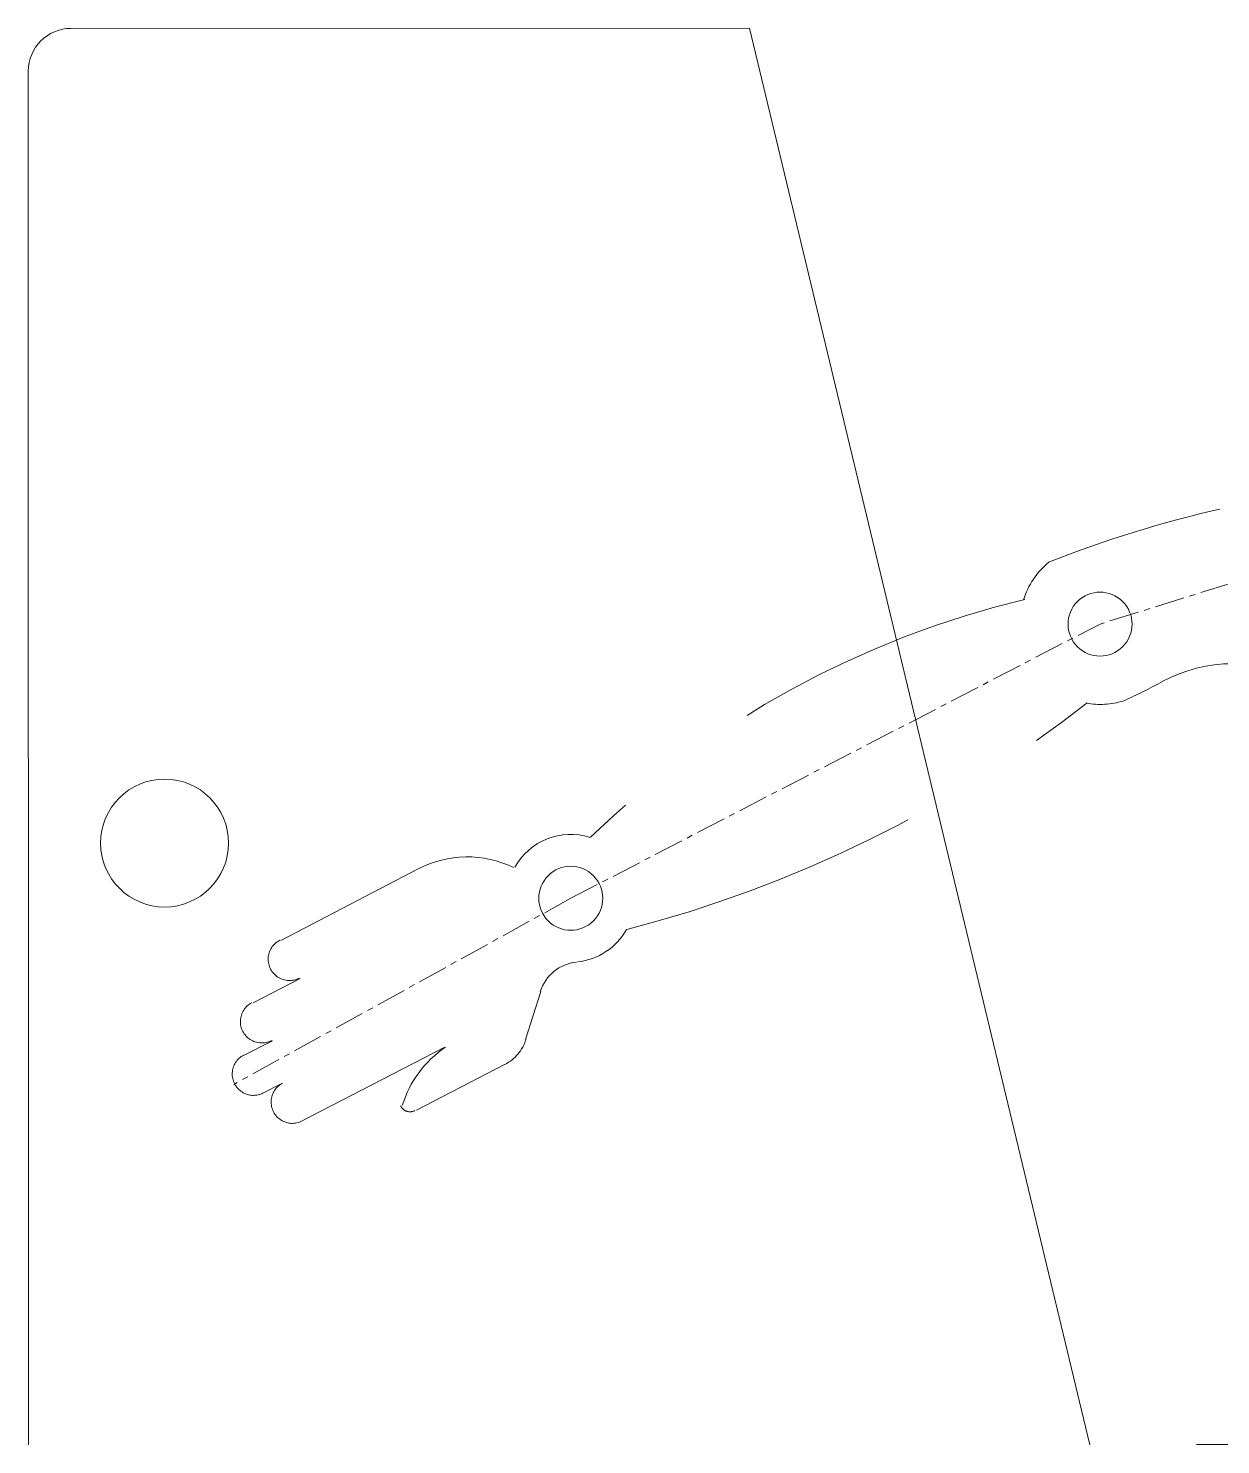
# Model space of a CAD drawing. Header units: centimetres. Extents: x 382474 to 805140, y 51501 to 135682.
# Drawn here: x 389390.2 to 389440.3, y 64890.9 to 64950.4 of the extents above; entities that cross this region are included whole.
import ezdxf

# ---------------------------------------------------------------- set-up
doc = ezdxf.new("R2010")
doc.units = ezdxf.units.CM
doc.linetypes.add('CENTER', pattern=[2, 1.25, -0.25, 0.25, -0.25])
doc.linetypes.add('DASHED', pattern=[19.05, 12.7, -6.35])
doc.layers.add('AR-FURNITURE', color=251, linetype='Continuous')

msp = doc.modelspace()

# ---------------------------------------------------------------- linework, layer by layer
at = {"layer": 'AR-FURNITURE', "color": 9, "lineweight": 15, "true_color": 0xafd9aa}
for p, q in [((389420.482, 64950.383), (389391.985, 64950.379)), ((389420.482, 64950.383), (389391.985, 64950.379)), ((389420.482, 64950.383), (389391.985, 64950.379)), ((389420.482, 64950.383), (389391.985, 64950.379)), ((389420.482, 64950.383), (389391.985, 64950.379)), ((389420.482, 64950.383), (389391.985, 64950.379)), ((389420.482, 64950.383), (389391.985, 64950.379)), ((389420.482, 64950.383), (389391.985, 64950.379)), ((389420.482, 64950.383), (389391.985, 64950.379)), ((389420.482, 64950.383), (389391.985, 64950.379)), ((389420.482, 64950.383), (389391.985, 64950.379)), ((389420.482, 64950.383), (389391.985, 64950.379)), ((389420.482, 64950.383), (389434.776, 64890.893)), ((389420.482, 64950.383), (389434.776, 64890.893)), ((389420.482, 64950.383), (389434.776, 64890.893)), ((389420.482, 64950.383), (389434.776, 64890.893)), ((389420.482, 64950.383), (389434.776, 64890.893)), ((389420.482, 64950.383), (389434.776, 64890.893)), ((389420.482, 64950.383), (389434.776, 64890.893)), ((389420.482, 64950.383), (389434.776, 64890.893)), ((389420.482, 64950.383), (389434.776, 64890.893)), ((389420.482, 64950.383), (389434.776, 64890.893)), ((389420.482, 64950.383), (389434.776, 64890.893)), ((389420.482, 64950.383), (389434.776, 64890.893)), ((389390.194, 64948.588), (389390.201, 64890.887)), ((389390.194, 64948.588), (389390.201, 64890.887)), ((389390.194, 64948.588), (389390.201, 64890.887)), ((389390.194, 64948.588), (389390.201, 64890.887)), ((389390.194, 64948.588), (389390.201, 64890.887)), ((389390.194, 64948.588), (389390.201, 64890.887)), ((389390.194, 64948.588), (389390.201, 64890.887)), ((389390.194, 64948.588), (389390.201, 64890.887)), ((389390.194, 64948.588), (389390.201, 64890.887)), ((389390.194, 64948.588), (389390.201, 64890.887)), ((389390.194, 64948.588), (389390.201, 64890.887)), ((389390.194, 64948.588), (389390.201, 64890.887)), ((389525.147, 64890.905), (389439.253, 64890.895)), ((389525.147, 64890.905), (389439.253, 64890.895)), ((389525.147, 64890.905), (389439.253, 64890.895)), ((389525.147, 64890.905), (389439.253, 64890.895)), ((389525.147, 64890.905), (389439.253, 64890.895)), ((389525.147, 64890.905), (389439.253, 64890.895)), ((389525.147, 64890.905), (389439.253, 64890.895)), ((389525.147, 64890.905), (389439.253, 64890.895)), ((389525.147, 64890.905), (389439.253, 64890.895)), ((389525.147, 64890.905), (389439.253, 64890.895)), ((389525.147, 64890.905), (389439.253, 64890.895)), ((389525.147, 64890.905), (389439.253, 64890.895))]:
    msp.add_line(p, q, dxfattribs=at)
at = {"layer": 'AR-FURNITURE', "color": 8, "linetype": 'CENTER', "lineweight": 15}
for p, q in [((389446.356, 64928.845), (389435.202, 64925.36)), ((389446.356, 64928.845), (389435.202, 64925.36)), ((389446.356, 64928.845), (389435.202, 64925.36)), ((389446.356, 64928.845), (389435.202, 64925.36)), ((389446.356, 64928.845), (389435.202, 64925.36)), ((389446.356, 64928.845), (389435.202, 64925.36)), ((389446.356, 64928.845), (389435.202, 64925.36)), ((389446.356, 64928.845), (389435.202, 64925.36)), ((389446.356, 64928.845), (389435.202, 64925.36)), ((389446.356, 64928.845), (389435.202, 64925.36)), ((389446.356, 64928.845), (389435.202, 64925.36)), ((389446.356, 64928.845), (389435.202, 64925.36)), ((389446.356, 64928.845), (389435.202, 64925.36)), ((389446.356, 64928.845), (389435.202, 64925.36)), ((389446.356, 64928.845), (389435.202, 64925.36)), ((389446.356, 64928.845), (389435.202, 64925.36)), ((389446.356, 64928.845), (389435.202, 64925.36)), ((389446.356, 64928.845), (389435.202, 64925.36)), ((389446.356, 64928.845), (389435.202, 64925.36)), ((389446.356, 64928.845), (389435.202, 64925.36)), ((389446.356, 64928.845), (389435.202, 64925.36)), ((389446.356, 64928.845), (389435.202, 64925.36)), ((389446.356, 64928.845), (389435.202, 64925.36)), ((389446.356, 64928.845), (389435.202, 64925.36)), ((389412.974, 64913.843), (389435.202, 64925.36)), ((389412.974, 64913.843), (389435.202, 64925.36)), ((389412.974, 64913.843), (389435.202, 64925.36)), ((389412.974, 64913.843), (389435.202, 64925.36)), ((389412.974, 64913.843), (389435.202, 64925.36)), ((389412.974, 64913.843), (389435.202, 64925.36)), ((389412.974, 64913.843), (389435.202, 64925.36)), ((389412.974, 64913.843), (389435.202, 64925.36)), ((389412.974, 64913.843), (389435.202, 64925.36)), ((389412.974, 64913.843), (389435.202, 64925.36)), ((389412.974, 64913.843), (389435.202, 64925.36)), ((389412.974, 64913.843), (389435.202, 64925.36)), ((389412.974, 64913.843), (389435.202, 64925.36)), ((389412.974, 64913.843), (389435.202, 64925.36)), ((389412.974, 64913.843), (389435.202, 64925.36)), ((389412.974, 64913.843), (389435.202, 64925.36)), ((389412.974, 64913.843), (389435.202, 64925.36)), ((389412.974, 64913.843), (389435.202, 64925.36)), ((389412.974, 64913.843), (389435.202, 64925.36)), ((389412.974, 64913.843), (389435.202, 64925.36)), ((389412.974, 64913.843), (389435.202, 64925.36)), ((389412.974, 64913.843), (389435.202, 64925.36)), ((389412.974, 64913.843), (389435.202, 64925.36)), ((389412.974, 64913.843), (389435.202, 64925.36)), ((389412.974, 64913.843), (389398.827, 64906.027)), ((389412.974, 64913.843), (389398.827, 64906.027)), ((389412.974, 64913.843), (389398.827, 64906.027)), ((389412.974, 64913.843), (389398.827, 64906.027)), ((389412.974, 64913.843), (389398.827, 64906.027)), ((389412.974, 64913.843), (389398.827, 64906.027)), ((389412.974, 64913.843), (389398.827, 64906.027)), ((389412.974, 64913.843), (389398.827, 64906.027)), ((389412.974, 64913.843), (389398.827, 64906.027)), ((389412.974, 64913.843), (389398.827, 64906.027)), ((389412.974, 64913.843), (389398.827, 64906.027)), ((389412.974, 64913.843), (389398.827, 64906.027)), ((389412.974, 64913.843), (389398.827, 64906.027)), ((389412.974, 64913.843), (389398.827, 64906.027)), ((389412.974, 64913.843), (389398.827, 64906.027)), ((389412.974, 64913.843), (389398.827, 64906.027)), ((389412.974, 64913.843), (389398.827, 64906.027)), ((389412.974, 64913.843), (389398.827, 64906.027)), ((389412.974, 64913.843), (389398.827, 64906.027)), ((389412.974, 64913.843), (389398.827, 64906.027)), ((389412.974, 64913.843), (389398.827, 64906.027)), ((389412.974, 64913.843), (389398.827, 64906.027)), ((389412.974, 64913.843), (389398.827, 64906.027)), ((389412.974, 64913.843), (389398.827, 64906.027))]:
    msp.add_line(p, q, dxfattribs=at)
at = {"layer": 'AR-FURNITURE', "color": 8, "linetype": 'DASHED', "lineweight": 15}
for p, q in [((389406.56, 64915.079), (389400.802, 64912.074)), ((389406.56, 64915.079), (389400.802, 64912.074)), ((389406.56, 64915.079), (389400.802, 64912.074)), ((389406.56, 64915.079), (389400.802, 64912.074)), ((389406.56, 64915.079), (389400.802, 64912.074)), ((389406.56, 64915.079), (389400.802, 64912.074)), ((389406.56, 64915.079), (389400.802, 64912.074)), ((389406.56, 64915.079), (389400.802, 64912.074)), ((389406.56, 64915.079), (389400.802, 64912.074)), ((389406.56, 64915.079), (389400.802, 64912.074)), ((389406.56, 64915.079), (389400.802, 64912.074)), ((389406.56, 64915.079), (389400.802, 64912.074)), ((389406.56, 64915.079), (389400.802, 64912.074)), ((389406.56, 64915.079), (389400.802, 64912.074)), ((389406.56, 64915.079), (389400.802, 64912.074)), ((389406.56, 64915.079), (389400.802, 64912.074)), ((389406.56, 64915.079), (389400.802, 64912.074)), ((389406.56, 64915.079), (389400.802, 64912.074)), ((389406.56, 64915.079), (389400.802, 64912.074)), ((389406.56, 64915.079), (389400.802, 64912.074)), ((389406.56, 64915.079), (389400.802, 64912.074)), ((389406.56, 64915.079), (389400.802, 64912.074)), ((389406.56, 64915.079), (389400.802, 64912.074)), ((389406.56, 64915.079), (389400.802, 64912.074)), ((389401.61, 64910.48), (389399.634, 64909.454)), ((389401.61, 64910.48), (389399.634, 64909.454)), ((389401.61, 64910.48), (389399.634, 64909.454)), ((389401.61, 64910.48), (389399.634, 64909.454)), ((389401.61, 64910.48), (389399.634, 64909.454)), ((389401.61, 64910.48), (389399.634, 64909.454)), ((389401.61, 64910.48), (389399.634, 64909.454)), ((389401.61, 64910.48), (389399.634, 64909.454)), ((389401.61, 64910.48), (389399.634, 64909.454)), ((389401.61, 64910.48), (389399.634, 64909.454)), ((389401.61, 64910.48), (389399.634, 64909.454)), ((389401.61, 64910.48), (389399.634, 64909.454)), ((389401.61, 64910.48), (389399.634, 64909.454)), ((389401.61, 64910.48), (389399.634, 64909.454)), ((389401.61, 64910.48), (389399.634, 64909.454)), ((389401.61, 64910.48), (389399.634, 64909.454)), ((389401.61, 64910.48), (389399.634, 64909.454)), ((389401.61, 64910.48), (389399.634, 64909.454)), ((389401.61, 64910.48), (389399.634, 64909.454)), ((389401.61, 64910.48), (389399.634, 64909.454)), ((389401.61, 64910.48), (389399.634, 64909.454)), ((389401.61, 64910.48), (389399.634, 64909.454)), ((389401.61, 64910.48), (389399.634, 64909.454)), ((389401.61, 64910.48), (389399.634, 64909.454)), ((389411.723, 64909.93), (389411.067, 64907.907)), ((389411.723, 64909.93), (389411.067, 64907.907)), ((389411.723, 64909.93), (389411.067, 64907.907)), ((389411.723, 64909.93), (389411.067, 64907.907)), ((389411.723, 64909.93), (389411.067, 64907.907)), ((389411.723, 64909.93), (389411.067, 64907.907)), ((389411.723, 64909.93), (389411.067, 64907.907)), ((389411.723, 64909.93), (389411.067, 64907.907)), ((389411.723, 64909.93), (389411.067, 64907.907)), ((389411.723, 64909.93), (389411.067, 64907.907)), ((389411.723, 64909.93), (389411.067, 64907.907)), ((389411.723, 64909.93), (389411.067, 64907.907)), ((389411.723, 64909.93), (389411.067, 64907.907)), ((389411.723, 64909.93), (389411.067, 64907.907)), ((389411.723, 64909.93), (389411.067, 64907.907)), ((389411.723, 64909.93), (389411.067, 64907.907)), ((389411.723, 64909.93), (389411.067, 64907.907)), ((389411.723, 64909.93), (389411.067, 64907.907)), ((389411.723, 64909.93), (389411.067, 64907.907)), ((389411.723, 64909.93), (389411.067, 64907.907)), ((389411.723, 64909.93), (389411.067, 64907.907)), ((389411.723, 64909.93), (389411.067, 64907.907)), ((389411.723, 64909.93), (389411.067, 64907.907)), ((389411.723, 64909.93), (389411.067, 64907.907)), ((389400.442, 64907.86), (389399.205, 64907.233)), ((389400.442, 64907.86), (389399.205, 64907.233)), ((389400.442, 64907.86), (389399.205, 64907.233)), ((389400.442, 64907.86), (389399.205, 64907.233)), ((389400.442, 64907.86), (389399.205, 64907.233)), ((389400.442, 64907.86), (389399.205, 64907.233)), ((389400.442, 64907.86), (389399.205, 64907.233)), ((389400.442, 64907.86), (389399.205, 64907.233)), ((389400.442, 64907.86), (389399.205, 64907.233)), ((389400.442, 64907.86), (389399.205, 64907.233)), ((389400.442, 64907.86), (389399.205, 64907.233)), ((389400.442, 64907.86), (389399.205, 64907.233)), ((389400.442, 64907.86), (389399.205, 64907.233)), ((389400.442, 64907.86), (389399.205, 64907.233)), ((389400.442, 64907.86), (389399.205, 64907.233)), ((389400.442, 64907.86), (389399.205, 64907.233)), ((389400.442, 64907.86), (389399.205, 64907.233)), ((389400.442, 64907.86), (389399.205, 64907.233)), ((389400.442, 64907.86), (389399.205, 64907.233)), ((389400.442, 64907.86), (389399.205, 64907.233)), ((389400.442, 64907.86), (389399.205, 64907.233)), ((389400.442, 64907.86), (389399.205, 64907.233)), ((389400.442, 64907.86), (389399.205, 64907.233)), ((389400.442, 64907.86), (389399.205, 64907.233)), ((389407.656, 64907.573), (389401.645, 64904.463)), ((389407.656, 64907.573), (389401.645, 64904.463)), ((389407.656, 64907.573), (389401.645, 64904.463)), ((389407.656, 64907.573), (389401.645, 64904.463)), ((389407.656, 64907.573), (389401.645, 64904.463)), ((389407.656, 64907.573), (389401.645, 64904.463)), ((389407.656, 64907.573), (389401.645, 64904.463)), ((389407.656, 64907.573), (389401.645, 64904.463)), ((389407.656, 64907.573), (389401.645, 64904.463)), ((389407.656, 64907.573), (389401.645, 64904.463)), ((389407.656, 64907.573), (389401.645, 64904.463)), ((389407.656, 64907.573), (389401.645, 64904.463)), ((389407.656, 64907.573), (389401.645, 64904.463)), ((389407.656, 64907.573), (389401.645, 64904.463)), ((389407.656, 64907.573), (389401.645, 64904.463)), ((389407.656, 64907.573), (389401.645, 64904.463)), ((389407.656, 64907.573), (389401.645, 64904.463)), ((389407.656, 64907.573), (389401.645, 64904.463)), ((389407.656, 64907.573), (389401.645, 64904.463)), ((389407.656, 64907.573), (389401.645, 64904.463)), ((389407.656, 64907.573), (389401.645, 64904.463)), ((389407.656, 64907.573), (389401.645, 64904.463)), ((389407.656, 64907.573), (389401.645, 64904.463)), ((389407.656, 64907.573), (389401.645, 64904.463)), ((389410.196, 64906.862), (389406.491, 64904.941)), ((389410.196, 64906.862), (389406.491, 64904.941)), ((389410.196, 64906.862), (389406.491, 64904.941)), ((389410.196, 64906.862), (389406.491, 64904.941)), ((389410.196, 64906.862), (389406.491, 64904.941)), ((389410.196, 64906.862), (389406.491, 64904.941)), ((389410.196, 64906.862), (389406.491, 64904.941)), ((389410.196, 64906.862), (389406.491, 64904.941)), ((389410.196, 64906.862), (389406.491, 64904.941)), ((389410.196, 64906.862), (389406.491, 64904.941)), ((389410.196, 64906.862), (389406.491, 64904.941)), ((389410.196, 64906.862), (389406.491, 64904.941)), ((389410.196, 64906.862), (389406.491, 64904.941)), ((389410.196, 64906.862), (389406.491, 64904.941)), ((389410.196, 64906.862), (389406.491, 64904.941)), ((389410.196, 64906.862), (389406.491, 64904.941)), ((389410.196, 64906.862), (389406.491, 64904.941)), ((389410.196, 64906.862), (389406.491, 64904.941)), ((389410.196, 64906.862), (389406.491, 64904.941)), ((389410.196, 64906.862), (389406.491, 64904.941)), ((389410.196, 64906.862), (389406.491, 64904.941)), ((389410.196, 64906.862), (389406.491, 64904.941)), ((389410.196, 64906.862), (389406.491, 64904.941)), ((389410.196, 64906.862), (389406.491, 64904.941)), ((389400.837, 64906.057), (389400.012, 64905.639)), ((389400.837, 64906.057), (389400.012, 64905.639)), ((389400.837, 64906.057), (389400.012, 64905.639)), ((389400.837, 64906.057), (389400.012, 64905.639)), ((389400.837, 64906.057), (389400.012, 64905.639)), ((389400.837, 64906.057), (389400.012, 64905.639)), ((389400.837, 64906.057), (389400.012, 64905.639)), ((389400.837, 64906.057), (389400.012, 64905.639)), ((389400.837, 64906.057), (389400.012, 64905.639)), ((389400.837, 64906.057), (389400.012, 64905.639)), ((389400.837, 64906.057), (389400.012, 64905.639)), ((389400.837, 64906.057), (389400.012, 64905.639)), ((389400.837, 64906.057), (389400.012, 64905.639)), ((389400.837, 64906.057), (389400.012, 64905.639)), ((389400.837, 64906.057), (389400.012, 64905.639)), ((389400.837, 64906.057), (389400.012, 64905.639)), ((389400.837, 64906.057), (389400.012, 64905.639)), ((389400.837, 64906.057), (389400.012, 64905.639)), ((389400.837, 64906.057), (389400.012, 64905.639)), ((389400.837, 64906.057), (389400.012, 64905.639)), ((389400.837, 64906.057), (389400.012, 64905.639)), ((389400.837, 64906.057), (389400.012, 64905.639)), ((389400.837, 64906.057), (389400.012, 64905.639)), ((389400.837, 64906.057), (389400.012, 64905.639))]:
    msp.add_line(p, q, dxfattribs=at)
at = {"layer": 'AR-FURNITURE', "color": 9, "lineweight": 15, "true_color": 0xafd9aa}
msp.add_circle((389395.917, 64916.164), 2.687, dxfattribs=at)
msp.add_circle((389395.917, 64916.164), 2.687, dxfattribs=at)
msp.add_circle((389395.917, 64916.164), 2.687, dxfattribs=at)
msp.add_circle((389395.917, 64916.164), 2.687, dxfattribs=at)
msp.add_circle((389395.917, 64916.164), 2.687, dxfattribs=at)
msp.add_circle((389395.917, 64916.164), 2.687, dxfattribs=at)
msp.add_circle((389395.917, 64916.164), 2.687, dxfattribs=at)
msp.add_circle((389395.917, 64916.164), 2.687, dxfattribs=at)
msp.add_circle((389395.917, 64916.164), 2.687, dxfattribs=at)
msp.add_circle((389395.917, 64916.164), 2.687, dxfattribs=at)
msp.add_circle((389395.917, 64916.164), 2.687, dxfattribs=at)
msp.add_circle((389395.917, 64916.164), 2.687, dxfattribs=at)
msp.add_arc((389391.985, 64948.588), 1.791, 90.00714, 180.00714, dxfattribs=at)
msp.add_arc((389391.985, 64948.588), 1.791, 90.00714, 180.00714, dxfattribs=at)
msp.add_arc((389391.985, 64948.588), 1.791, 90.00714, 180.00714, dxfattribs=at)
msp.add_arc((389391.985, 64948.588), 1.791, 90.00714, 180.00714, dxfattribs=at)
msp.add_arc((389391.985, 64948.588), 1.791, 90.00714, 180.00714, dxfattribs=at)
msp.add_arc((389391.985, 64948.588), 1.791, 90.00714, 180.00714, dxfattribs=at)
msp.add_arc((389391.985, 64948.588), 1.791, 90.00714, 180.00714, dxfattribs=at)
msp.add_arc((389391.985, 64948.588), 1.791, 90.00714, 180.00714, dxfattribs=at)
msp.add_arc((389391.985, 64948.588), 1.791, 90.00714, 180.00714, dxfattribs=at)
msp.add_arc((389391.985, 64948.588), 1.791, 90.00714, 180.00714, dxfattribs=at)
msp.add_arc((389391.985, 64948.588), 1.791, 90.00714, 180.00714, dxfattribs=at)
msp.add_arc((389391.985, 64948.588), 1.791, 90.00714, 180.00714, dxfattribs=at)
at = {"layer": 'AR-FURNITURE', "color": 8, "linetype": 'DASHED', "lineweight": 15}
for centre, major_axis, start_param, end_param in [((389451.164, 64882.244), (-34.766, -34.777), 4.150848, 4.30421), ((389451.164, 64882.244), (-34.766, -34.777), 4.150848, 4.30421), ((389451.164, 64882.244), (-34.766, -34.777), 4.150848, 4.30421), ((389451.164, 64882.244), (-34.766, -34.777), 4.150848, 4.30421), ((389451.164, 64882.244), (-34.766, -34.777), 4.150848, 4.30421), ((389451.164, 64882.244), (-34.766, -34.777), 4.150848, 4.30421), ((389451.164, 64882.244), (-34.766, -34.777), 4.150848, 4.30421), ((389451.164, 64882.244), (-34.766, -34.777), 4.150848, 4.30421), ((389451.164, 64882.244), (-34.766, -34.777), 4.150848, 4.30421), ((389451.164, 64882.244), (-34.766, -34.777), 4.150848, 4.30421), ((389451.164, 64882.244), (-34.766, -34.777), 4.150848, 4.30421), ((389451.164, 64882.244), (-34.766, -34.777), 4.150848, 4.30421), ((389451.164, 64882.244), (-34.766, -34.777), 4.150848, 4.30421), ((389451.164, 64882.244), (-34.766, -34.777), 4.150848, 4.30421), ((389451.164, 64882.244), (-34.766, -34.777), 4.150848, 4.30421), ((389451.164, 64882.244), (-34.766, -34.777), 4.150848, 4.30421), ((389451.164, 64882.244), (-34.766, -34.777), 4.150848, 4.30421), ((389451.164, 64882.244), (-34.766, -34.777), 4.150848, 4.30421), ((389451.164, 64882.244), (-34.766, -34.777), 4.150848, 4.30421), ((389451.164, 64882.244), (-34.766, -34.777), 4.150848, 4.30421), ((389451.164, 64882.244), (-34.766, -34.777), 4.150848, 4.30421), ((389451.164, 64882.244), (-34.766, -34.777), 4.150848, 4.30421), ((389451.164, 64882.244), (-34.766, -34.777), 4.150848, 4.30421), ((389451.164, 64882.244), (-34.766, -34.777), 4.150848, 4.30421), ((389435.202, 64925.36), (-2.386, -2.386), 4.618648, 5.189877), ((389435.202, 64925.36), (-2.386, -2.386), 4.618648, 5.189877), ((389435.202, 64925.36), (-2.386, -2.386), 4.618648, 5.189877), ((389435.202, 64925.36), (-2.386, -2.386), 4.618648, 5.189877), ((389435.202, 64925.36), (-2.386, -2.386), 4.618648, 5.189877), ((389435.202, 64925.36), (-2.386, -2.386), 4.618648, 5.189877), ((389435.202, 64925.36), (-2.386, -2.386), 4.618648, 5.189877), ((389435.202, 64925.36), (-2.386, -2.386), 4.618648, 5.189877), ((389435.202, 64925.36), (-2.386, -2.386), 4.618648, 5.189877), ((389435.202, 64925.36), (-2.386, -2.386), 4.618648, 5.189877), ((389435.202, 64925.36), (-2.386, -2.386), 4.618648, 5.189877), ((389435.202, 64925.36), (-2.386, -2.386), 4.618648, 5.189877), ((389435.202, 64925.36), (-2.386, -2.386), 4.618648, 5.189877), ((389435.202, 64925.36), (-2.386, -2.386), 4.618648, 5.189877), ((389435.202, 64925.36), (-2.386, -2.386), 4.618648, 5.189877), ((389435.202, 64925.36), (-2.386, -2.386), 4.618648, 5.189877), ((389435.202, 64925.36), (-2.386, -2.386), 4.618648, 5.189877), ((389435.202, 64925.36), (-2.386, -2.386), 4.618648, 5.189877), ((389435.202, 64925.36), (-2.386, -2.386), 4.618648, 5.189877), ((389435.202, 64925.36), (-2.386, -2.386), 4.618648, 5.189877), ((389435.202, 64925.36), (-2.386, -2.386), 4.618648, 5.189877), ((389435.202, 64925.36), (-2.386, -2.386), 4.618648, 5.189877), ((389435.202, 64925.36), (-2.386, -2.386), 4.618648, 5.189877), ((389435.202, 64925.36), (-2.386, -2.386), 4.618648, 5.189877), ((389441.175, 64888.08), (-27.856, 27.847), 5.73154, 6.265803), ((389441.175, 64888.08), (-27.856, 27.847), 5.73154, 6.265803), ((389441.175, 64888.08), (-27.856, 27.847), 5.73154, 6.265803), ((389441.175, 64888.08), (-27.856, 27.847), 5.73154, 6.265803), ((389441.175, 64888.08), (-27.856, 27.847), 5.73154, 6.265803), ((389441.175, 64888.08), (-27.856, 27.847), 5.73154, 6.265803), ((389441.175, 64888.08), (-27.856, 27.847), 5.73154, 6.265803), ((389441.175, 64888.08), (-27.856, 27.847), 5.73154, 6.265803), ((389441.175, 64888.08), (-27.856, 27.847), 5.73154, 6.265803), ((389441.175, 64888.08), (-27.856, 27.847), 5.73154, 6.265803), ((389441.175, 64888.08), (-27.856, 27.847), 5.73154, 6.265803), ((389441.175, 64888.08), (-27.856, 27.847), 5.73154, 6.265803), ((389441.175, 64888.08), (-27.856, 27.847), 5.73154, 6.265803), ((389441.175, 64888.08), (-27.856, 27.847), 5.73154, 6.265803), ((389441.175, 64888.08), (-27.856, 27.847), 5.73154, 6.265803), ((389441.175, 64888.08), (-27.856, 27.847), 5.73154, 6.265803), ((389441.175, 64888.08), (-27.856, 27.847), 5.73154, 6.265803), ((389441.175, 64888.08), (-27.856, 27.847), 5.73154, 6.265803), ((389441.175, 64888.08), (-27.856, 27.847), 5.73154, 6.265803), ((389441.175, 64888.08), (-27.856, 27.847), 5.73154, 6.265803), ((389441.175, 64888.08), (-27.856, 27.847), 5.73154, 6.265803), ((389441.175, 64888.08), (-27.856, 27.847), 5.73154, 6.265803), ((389441.175, 64888.08), (-27.856, 27.847), 5.73154, 6.265803), ((389441.175, 64888.08), (-27.856, 27.847), 5.73154, 6.265803), ((389435.202, 64925.36), (-0.95, 0.95), 1.570771220884337, 7.853956528063923), ((389435.202, 64925.36), (-0.95, 0.95), 1.570771220884337, 7.853956528063923), ((389435.202, 64925.36), (-0.95, 0.95), 1.570771220884337, 7.853956528063923), ((389435.202, 64925.36), (-0.95, 0.95), 1.570771220884337, 7.853956528063923), ((389435.202, 64925.36), (-0.95, 0.95), 1.570771220884337, 7.853956528063923), ((389435.202, 64925.36), (-0.95, 0.95), 1.570771220884337, 7.853956528063923), ((389435.202, 64925.36), (-0.95, 0.95), 1.570771220884337, 7.853956528063923), ((389435.202, 64925.36), (-0.95, 0.95), 1.570771220884337, 7.853956528063923), ((389435.202, 64925.36), (-0.95, 0.95), 1.570771220884337, 7.853956528063923), ((389435.202, 64925.36), (-0.95, 0.95), 1.570771220884337, 7.853956528063923), ((389435.202, 64925.36), (-0.95, 0.95), 1.570771220884337, 7.853956528063923), ((389435.202, 64925.36), (-0.95, 0.95), 1.570771220884337, 7.853956528063923), ((389435.202, 64925.36), (-0.95, 0.95), 1.570771220884337, 7.853956528063923), ((389435.202, 64925.36), (-0.95, 0.95), 1.570771220884337, 7.853956528063923), ((389435.202, 64925.36), (-0.95, 0.95), 1.570771220884337, 7.853956528063923), ((389435.202, 64925.36), (-0.95, 0.95), 1.570771220884337, 7.853956528063923), ((389435.202, 64925.36), (-0.95, 0.95), 1.570771220884337, 7.853956528063923), ((389435.202, 64925.36), (-0.95, 0.95), 1.570771220884337, 7.853956528063923), ((389435.202, 64925.36), (-0.95, 0.95), 1.570771220884337, 7.853956528063923), ((389435.202, 64925.36), (-0.95, 0.95), 1.570771220884337, 7.853956528063923), ((389435.202, 64925.36), (-0.95, 0.95), 1.570771220884337, 7.853956528063923), ((389435.202, 64925.36), (-0.95, 0.95), 1.570771220884337, 7.853956528063923), ((389435.202, 64925.36), (-0.95, 0.95), 1.570771220884337, 7.853956528063923), ((389435.202, 64925.36), (-0.95, 0.95), 1.570771220884337, 7.853956528063923), ((389440.774, 64917.507), (-4.378, 4.376), 5.002411, 5.995504), ((389440.774, 64917.507), (-4.378, 4.376), 5.002411, 5.995504), ((389440.774, 64917.507), (-4.378, 4.376), 5.002411, 5.995504), ((389440.774, 64917.507), (-4.378, 4.376), 5.002411, 5.995504), ((389440.774, 64917.507), (-4.378, 4.376), 5.002411, 5.995504), ((389440.774, 64917.507), (-4.378, 4.376), 5.002411, 5.995504), ((389440.774, 64917.507), (-4.378, 4.376), 5.002411, 5.995504), ((389440.774, 64917.507), (-4.378, 4.376), 5.002411, 5.995504), ((389440.774, 64917.507), (-4.378, 4.376), 5.002411, 5.995504), ((389440.774, 64917.507), (-4.378, 4.376), 5.002411, 5.995504), ((389440.774, 64917.507), (-4.378, 4.376), 5.002411, 5.995504), ((389440.774, 64917.507), (-4.378, 4.376), 5.002411, 5.995504), ((389440.774, 64917.507), (-4.378, 4.376), 5.002411, 5.995504), ((389440.774, 64917.507), (-4.378, 4.376), 5.002411, 5.995504), ((389440.774, 64917.507), (-4.378, 4.376), 5.002411, 5.995504), ((389440.774, 64917.507), (-4.378, 4.376), 5.002411, 5.995504), ((389440.774, 64917.507), (-4.378, 4.376), 5.002411, 5.995504), ((389440.774, 64917.507), (-4.378, 4.376), 5.002411, 5.995504), ((389440.774, 64917.507), (-4.378, 4.376), 5.002411, 5.995504), ((389440.774, 64917.507), (-4.378, 4.376), 5.002411, 5.995504), ((389440.774, 64917.507), (-4.378, 4.376), 5.002411, 5.995504), ((389440.774, 64917.507), (-4.378, 4.376), 5.002411, 5.995504), ((389440.774, 64917.507), (-4.378, 4.376), 5.002411, 5.995504), ((389440.774, 64917.507), (-4.378, 4.376), 5.002411, 5.995504), ((389425.248, 64946.087), (-18.626, 18.621), 2.784831, 2.853911), ((389425.248, 64946.087), (-18.626, 18.621), 2.784831, 2.853911), ((389425.248, 64946.087), (-18.626, 18.621), 2.784831, 2.853911), ((389425.248, 64946.087), (-18.626, 18.621), 2.784831, 2.853911), ((389425.248, 64946.087), (-18.626, 18.621), 2.784831, 2.853911), ((389425.248, 64946.087), (-18.626, 18.621), 2.784831, 2.853911), ((389425.248, 64946.087), (-18.626, 18.621), 2.784831, 2.853911), ((389425.248, 64946.087), (-18.626, 18.621), 2.784831, 2.853911), ((389425.248, 64946.087), (-18.626, 18.621), 2.784831, 2.853911), ((389425.248, 64946.087), (-18.626, 18.621), 2.784831, 2.853911), ((389425.248, 64946.087), (-18.626, 18.621), 2.784831, 2.853911), ((389425.248, 64946.087), (-18.626, 18.621), 2.784831, 2.853911), ((389425.248, 64946.087), (-18.626, 18.621), 2.784831, 2.853911), ((389425.248, 64946.087), (-18.626, 18.621), 2.784831, 2.853911), ((389425.248, 64946.087), (-18.626, 18.621), 2.784831, 2.853911), ((389425.248, 64946.087), (-18.626, 18.621), 2.784831, 2.853911), ((389425.248, 64946.087), (-18.626, 18.621), 2.784831, 2.853911), ((389425.248, 64946.087), (-18.626, 18.621), 2.784831, 2.853911), ((389425.248, 64946.087), (-18.626, 18.621), 2.784831, 2.853911), ((389425.248, 64946.087), (-18.626, 18.621), 2.784831, 2.853911), ((389425.248, 64946.087), (-18.626, 18.621), 2.784831, 2.853911), ((389425.248, 64946.087), (-18.626, 18.621), 2.784831, 2.853911), ((389425.248, 64946.087), (-18.626, 18.621), 2.784831, 2.853911), ((389425.248, 64946.087), (-18.626, 18.621), 2.784831, 2.853911), ((389402.257, 64963.557), (-37.235, -37.246), 1.036044, 1.448171), ((389402.257, 64963.557), (-37.235, -37.246), 1.036044, 1.448171), ((389402.257, 64963.557), (-37.235, -37.246), 1.036044, 1.448171), ((389402.257, 64963.557), (-37.235, -37.246), 1.036044, 1.448171), ((389402.257, 64963.557), (-37.235, -37.246), 1.036044, 1.448171), ((389402.257, 64963.557), (-37.235, -37.246), 1.036044, 1.448171), ((389402.257, 64963.557), (-37.235, -37.246), 1.036044, 1.448171), ((389402.257, 64963.557), (-37.235, -37.246), 1.036044, 1.448171), ((389402.257, 64963.557), (-37.235, -37.246), 1.036044, 1.448171), ((389402.257, 64963.557), (-37.235, -37.246), 1.036044, 1.448171), ((389402.257, 64963.557), (-37.235, -37.246), 1.036044, 1.448171), ((389402.257, 64963.557), (-37.235, -37.246), 1.036044, 1.448171), ((389402.257, 64963.557), (-37.235, -37.246), 1.036044, 1.448171), ((389402.257, 64963.557), (-37.235, -37.246), 1.036044, 1.448171), ((389402.257, 64963.557), (-37.235, -37.246), 1.036044, 1.448171), ((389402.257, 64963.557), (-37.235, -37.246), 1.036044, 1.448171), ((389402.257, 64963.557), (-37.235, -37.246), 1.036044, 1.448171), ((389402.257, 64963.557), (-37.235, -37.246), 1.036044, 1.448171), ((389402.257, 64963.557), (-37.235, -37.246), 1.036044, 1.448171), ((389402.257, 64963.557), (-37.235, -37.246), 1.036044, 1.448171), ((389402.257, 64963.557), (-37.235, -37.246), 1.036044, 1.448171), ((389402.257, 64963.557), (-37.235, -37.246), 1.036044, 1.448171), ((389402.257, 64963.557), (-37.235, -37.246), 1.036044, 1.448171), ((389402.257, 64963.557), (-37.235, -37.246), 1.036044, 1.448171), ((389435.202, 64925.36), (-2.386, 2.386), 2.183773, 2.648414), ((389435.202, 64925.36), (-2.386, 2.386), 2.183773, 2.648414), ((389435.202, 64925.36), (-2.386, 2.386), 2.183773, 2.648414), ((389435.202, 64925.36), (-2.386, 2.386), 2.183773, 2.648414), ((389435.202, 64925.36), (-2.386, 2.386), 2.183773, 2.648414), ((389435.202, 64925.36), (-2.386, 2.386), 2.183773, 2.648414), ((389435.202, 64925.36), (-2.386, 2.386), 2.183773, 2.648414), ((389435.202, 64925.36), (-2.386, 2.386), 2.183773, 2.648414), ((389435.202, 64925.36), (-2.386, 2.386), 2.183773, 2.648414), ((389435.202, 64925.36), (-2.386, 2.386), 2.183773, 2.648414), ((389435.202, 64925.36), (-2.386, 2.386), 2.183773, 2.648414), ((389435.202, 64925.36), (-2.386, 2.386), 2.183773, 2.648414), ((389435.202, 64925.36), (-2.386, 2.386), 2.183773, 2.648414), ((389435.202, 64925.36), (-2.386, 2.386), 2.183773, 2.648414), ((389435.202, 64925.36), (-2.386, 2.386), 2.183773, 2.648414), ((389435.202, 64925.36), (-2.386, 2.386), 2.183773, 2.648414), ((389435.202, 64925.36), (-2.386, 2.386), 2.183773, 2.648414), ((389435.202, 64925.36), (-2.386, 2.386), 2.183773, 2.648414), ((389435.202, 64925.36), (-2.386, 2.386), 2.183773, 2.648414), ((389435.202, 64925.36), (-2.386, 2.386), 2.183773, 2.648414), ((389435.202, 64925.36), (-2.386, 2.386), 2.183773, 2.648414), ((389435.202, 64925.36), (-2.386, 2.386), 2.183773, 2.648414), ((389435.202, 64925.36), (-2.386, 2.386), 2.183773, 2.648414), ((389435.202, 64925.36), (-2.386, 2.386), 2.183773, 2.648414), ((389412.974, 64913.843), (-1.9, 1.899), 5.18986, 6.56099), ((389412.974, 64913.843), (-1.9, 1.899), 5.18986, 6.56099), ((389412.974, 64913.843), (-1.9, 1.899), 5.18986, 6.56099), ((389412.974, 64913.843), (-1.9, 1.899), 5.18986, 6.56099), ((389412.974, 64913.843), (-1.9, 1.899), 5.18986, 6.56099), ((389412.974, 64913.843), (-1.9, 1.899), 5.18986, 6.56099), ((389412.974, 64913.843), (-1.9, 1.899), 5.18986, 6.56099), ((389412.974, 64913.843), (-1.9, 1.899), 5.18986, 6.56099), ((389412.974, 64913.843), (-1.9, 1.899), 5.18986, 6.56099), ((389412.974, 64913.843), (-1.9, 1.899), 5.18986, 6.56099), ((389412.974, 64913.843), (-1.9, 1.899), 5.18986, 6.56099), ((389412.974, 64913.843), (-1.9, 1.899), 5.18986, 6.56099), ((389412.974, 64913.843), (-1.9, 1.899), 5.18986, 6.56099), ((389412.974, 64913.843), (-1.9, 1.899), 5.18986, 6.56099), ((389412.974, 64913.843), (-1.9, 1.899), 5.18986, 6.56099), ((389412.974, 64913.843), (-1.9, 1.899), 5.18986, 6.56099), ((389412.974, 64913.843), (-1.9, 1.899), 5.18986, 6.56099), ((389412.974, 64913.843), (-1.9, 1.899), 5.18986, 6.56099), ((389412.974, 64913.843), (-1.9, 1.899), 5.18986, 6.56099), ((389412.974, 64913.843), (-1.9, 1.899), 5.18986, 6.56099), ((389412.974, 64913.843), (-1.9, 1.899), 5.18986, 6.56099), ((389412.974, 64913.843), (-1.9, 1.899), 5.18986, 6.56099), ((389412.974, 64913.843), (-1.9, 1.899), 5.18986, 6.56099), ((389412.974, 64913.843), (-1.9, 1.899), 5.18986, 6.56099), ((389408.624, 64911.104), (-3.167, 3.166), 5.047982, 5.975275), ((389408.624, 64911.104), (-3.167, 3.166), 5.047982, 5.975275), ((389408.624, 64911.104), (-3.167, 3.166), 5.047982, 5.975275), ((389408.624, 64911.104), (-3.167, 3.166), 5.047982, 5.975275), ((389408.624, 64911.104), (-3.167, 3.166), 5.047982, 5.975275), ((389408.624, 64911.104), (-3.167, 3.166), 5.047982, 5.975275), ((389408.624, 64911.104), (-3.167, 3.166), 5.047982, 5.975275), ((389408.624, 64911.104), (-3.167, 3.166), 5.047982, 5.975275), ((389408.624, 64911.104), (-3.167, 3.166), 5.047982, 5.975275), ((389408.624, 64911.104), (-3.167, 3.166), 5.047982, 5.975275), ((389408.624, 64911.104), (-3.167, 3.166), 5.047982, 5.975275), ((389408.624, 64911.104), (-3.167, 3.166), 5.047982, 5.975275), ((389408.624, 64911.104), (-3.167, 3.166), 5.047982, 5.975275), ((389408.624, 64911.104), (-3.167, 3.166), 5.047982, 5.975275), ((389408.624, 64911.104), (-3.167, 3.166), 5.047982, 5.975275), ((389408.624, 64911.104), (-3.167, 3.166), 5.047982, 5.975275), ((389408.624, 64911.104), (-3.167, 3.166), 5.047982, 5.975275), ((389408.624, 64911.104), (-3.167, 3.166), 5.047982, 5.975275), ((389408.624, 64911.104), (-3.167, 3.166), 5.047982, 5.975275), ((389408.624, 64911.104), (-3.167, 3.166), 5.047982, 5.975275), ((389408.624, 64911.104), (-3.167, 3.166), 5.047982, 5.975275), ((389408.624, 64911.104), (-3.167, 3.166), 5.047982, 5.975275), ((389408.624, 64911.104), (-3.167, 3.166), 5.047982, 5.975275), ((389408.624, 64911.104), (-3.167, 3.166), 5.047982, 5.975275), ((389412.974, 64913.843), (-0.95, 0.95), 1.570771220880507, 7.853956528060094), ((389412.974, 64913.843), (-0.95, 0.95), 1.570771220880507, 7.853956528060094), ((389412.974, 64913.843), (-0.95, 0.95), 1.570771220880507, 7.853956528060094), ((389412.974, 64913.843), (-0.95, 0.95), 1.570771220880507, 7.853956528060094), ((389412.974, 64913.843), (-0.95, 0.95), 1.570771220880507, 7.853956528060094), ((389412.974, 64913.843), (-0.95, 0.95), 1.570771220880507, 7.853956528060094), ((389412.974, 64913.843), (-0.95, 0.95), 1.570771220880507, 7.853956528060094), ((389412.974, 64913.843), (-0.95, 0.95), 1.570771220880507, 7.853956528060094), ((389412.974, 64913.843), (-0.95, 0.95), 1.570771220880507, 7.853956528060094), ((389412.974, 64913.843), (-0.95, 0.95), 1.570771220880507, 7.853956528060094), ((389412.974, 64913.843), (-0.95, 0.95), 1.570771220880507, 7.853956528060094), ((389412.974, 64913.843), (-0.95, 0.95), 1.570771220880507, 7.853956528060094), ((389412.974, 64913.843), (-0.95, 0.95), 1.570771220880507, 7.853956528060094), ((389412.974, 64913.843), (-0.95, 0.95), 1.570771220880507, 7.853956528060094), ((389412.974, 64913.843), (-0.95, 0.95), 1.570771220880507, 7.853956528060094), ((389412.974, 64913.843), (-0.95, 0.95), 1.570771220880507, 7.853956528060094), ((389412.974, 64913.843), (-0.95, 0.95), 1.570771220880507, 7.853956528060094), ((389412.974, 64913.843), (-0.95, 0.95), 1.570771220880507, 7.853956528060094), ((389412.974, 64913.843), (-0.95, 0.95), 1.570771220880507, 7.853956528060094), ((389412.974, 64913.843), (-0.95, 0.95), 1.570771220880507, 7.853956528060094), ((389412.974, 64913.843), (-0.95, 0.95), 1.570771220880507, 7.853956528060094), ((389412.974, 64913.843), (-0.95, 0.95), 1.570771220880507, 7.853956528060094), ((389412.974, 64913.843), (-0.95, 0.95), 1.570771220880507, 7.853956528060094), ((389412.974, 64913.843), (-0.95, 0.95), 1.570771220880507, 7.853956528060094), ((389412.974, 64913.843), (-1.9, 1.899), 2.459804, 3.419363), ((389412.974, 64913.843), (-1.9, 1.899), 2.459804, 3.419363), ((389412.974, 64913.843), (-1.9, 1.899), 2.459804, 3.419363), ((389412.974, 64913.843), (-1.9, 1.899), 2.459804, 3.419363), ((389412.974, 64913.843), (-1.9, 1.899), 2.459804, 3.419363), ((389412.974, 64913.843), (-1.9, 1.899), 2.459804, 3.419363), ((389412.974, 64913.843), (-1.9, 1.899), 2.459804, 3.419363), ((389412.974, 64913.843), (-1.9, 1.899), 2.459804, 3.419363), ((389412.974, 64913.843), (-1.9, 1.899), 2.459804, 3.419363), ((389412.974, 64913.843), (-1.9, 1.899), 2.459804, 3.419363), ((389412.974, 64913.843), (-1.9, 1.899), 2.459804, 3.419363), ((389412.974, 64913.843), (-1.9, 1.899), 2.459804, 3.419363), ((389412.974, 64913.843), (-1.9, 1.899), 2.459804, 3.419363), ((389412.974, 64913.843), (-1.9, 1.899), 2.459804, 3.419363), ((389412.974, 64913.843), (-1.9, 1.899), 2.459804, 3.419363), ((389412.974, 64913.843), (-1.9, 1.899), 2.459804, 3.419363), ((389412.974, 64913.843), (-1.9, 1.899), 2.459804, 3.419363), ((389412.974, 64913.843), (-1.9, 1.899), 2.459804, 3.419363), ((389412.974, 64913.843), (-1.9, 1.899), 2.459804, 3.419363), ((389412.974, 64913.843), (-1.9, 1.899), 2.459804, 3.419363), ((389412.974, 64913.843), (-1.9, 1.899), 2.459804, 3.419363), ((389412.974, 64913.843), (-1.9, 1.899), 2.459804, 3.419363), ((389412.974, 64913.843), (-1.9, 1.899), 2.459804, 3.419363), ((389412.974, 64913.843), (-1.9, 1.899), 2.459804, 3.419363), ((389401.162, 64911.283), (-0.633, -0.633), 4.404479, 7.546072), ((389401.162, 64911.283), (-0.633, -0.633), 4.404479, 7.546072), ((389401.162, 64911.283), (-0.633, -0.633), 4.404479, 7.546072), ((389401.162, 64911.283), (-0.633, -0.633), 4.404479, 7.546072), ((389401.162, 64911.283), (-0.633, -0.633), 4.404479, 7.546072), ((389401.162, 64911.283), (-0.633, -0.633), 4.404479, 7.546072), ((389401.162, 64911.283), (-0.633, -0.633), 4.404479, 7.546072), ((389401.162, 64911.283), (-0.633, -0.633), 4.404479, 7.546072), ((389401.162, 64911.283), (-0.633, -0.633), 4.404479, 7.546072), ((389401.162, 64911.283), (-0.633, -0.633), 4.404479, 7.546072), ((389401.162, 64911.283), (-0.633, -0.633), 4.404479, 7.546072), ((389401.162, 64911.283), (-0.633, -0.633), 4.404479, 7.546072), ((389401.162, 64911.283), (-0.633, -0.633), 4.404479, 7.546072), ((389401.162, 64911.283), (-0.633, -0.633), 4.404479, 7.546072), ((389401.162, 64911.283), (-0.633, -0.633), 4.404479, 7.546072), ((389401.162, 64911.283), (-0.633, -0.633), 4.404479, 7.546072), ((389401.162, 64911.283), (-0.633, -0.633), 4.404479, 7.546072), ((389401.162, 64911.283), (-0.633, -0.633), 4.404479, 7.546072), ((389401.162, 64911.283), (-0.633, -0.633), 4.404479, 7.546072), ((389401.162, 64911.283), (-0.633, -0.633), 4.404479, 7.546072), ((389401.162, 64911.283), (-0.633, -0.633), 4.404479, 7.546072), ((389401.162, 64911.283), (-0.633, -0.633), 4.404479, 7.546072), ((389401.162, 64911.283), (-0.633, -0.633), 4.404479, 7.546072), ((389401.162, 64911.283), (-0.633, -0.633), 4.404479, 7.546072), ((389413.402, 64909.381), (-1.266, -1.267), 4.030595, 5.189877), ((389413.402, 64909.381), (-1.266, -1.267), 4.030595, 5.189877), ((389413.402, 64909.381), (-1.266, -1.267), 4.030595, 5.189877), ((389413.402, 64909.381), (-1.266, -1.267), 4.030595, 5.189877), ((389413.402, 64909.381), (-1.266, -1.267), 4.030595, 5.189877), ((389413.402, 64909.381), (-1.266, -1.267), 4.030595, 5.189877), ((389413.402, 64909.381), (-1.266, -1.267), 4.030595, 5.189877), ((389413.402, 64909.381), (-1.266, -1.267), 4.030595, 5.189877), ((389413.402, 64909.381), (-1.266, -1.267), 4.030595, 5.189877), ((389413.402, 64909.381), (-1.266, -1.267), 4.030595, 5.189877), ((389413.402, 64909.381), (-1.266, -1.267), 4.030595, 5.189877), ((389413.402, 64909.381), (-1.266, -1.267), 4.030595, 5.189877), ((389413.402, 64909.381), (-1.266, -1.267), 4.030595, 5.189877), ((389413.402, 64909.381), (-1.266, -1.267), 4.030595, 5.189877), ((389413.402, 64909.381), (-1.266, -1.267), 4.030595, 5.189877), ((389413.402, 64909.381), (-1.266, -1.267), 4.030595, 5.189877), ((389413.402, 64909.381), (-1.266, -1.267), 4.030595, 5.189877), ((389413.402, 64909.381), (-1.266, -1.267), 4.030595, 5.189877), ((389413.402, 64909.381), (-1.266, -1.267), 4.030595, 5.189877), ((389413.402, 64909.381), (-1.266, -1.267), 4.030595, 5.189877), ((389413.402, 64909.381), (-1.266, -1.267), 4.030595, 5.189877), ((389413.402, 64909.381), (-1.266, -1.267), 4.030595, 5.189877), ((389413.402, 64909.381), (-1.266, -1.267), 4.030595, 5.189877), ((389413.402, 64909.381), (-1.266, -1.267), 4.030595, 5.189877), ((389399.995, 64908.663), (-0.633, -0.633), 4.404479, 7.546072), ((389399.995, 64908.663), (-0.633, -0.633), 4.404479, 7.546072), ((389399.995, 64908.663), (-0.633, -0.633), 4.404479, 7.546072), ((389399.995, 64908.663), (-0.633, -0.633), 4.404479, 7.546072), ((389399.995, 64908.663), (-0.633, -0.633), 4.404479, 7.546072), ((389399.995, 64908.663), (-0.633, -0.633), 4.404479, 7.546072), ((389399.995, 64908.663), (-0.633, -0.633), 4.404479, 7.546072), ((389399.995, 64908.663), (-0.633, -0.633), 4.404479, 7.546072), ((389399.995, 64908.663), (-0.633, -0.633), 4.404479, 7.546072), ((389399.995, 64908.663), (-0.633, -0.633), 4.404479, 7.546072), ((389399.995, 64908.663), (-0.633, -0.633), 4.404479, 7.546072), ((389399.995, 64908.663), (-0.633, -0.633), 4.404479, 7.546072), ((389399.995, 64908.663), (-0.633, -0.633), 4.404479, 7.546072), ((389399.995, 64908.663), (-0.633, -0.633), 4.404479, 7.546072), ((389399.995, 64908.663), (-0.633, -0.633), 4.404479, 7.546072), ((389399.995, 64908.663), (-0.633, -0.633), 4.404479, 7.546072), ((389399.995, 64908.663), (-0.633, -0.633), 4.404479, 7.546072), ((389399.995, 64908.663), (-0.633, -0.633), 4.404479, 7.546072), ((389399.995, 64908.663), (-0.633, -0.633), 4.404479, 7.546072), ((389399.995, 64908.663), (-0.633, -0.633), 4.404479, 7.546072), ((389399.995, 64908.663), (-0.633, -0.633), 4.404479, 7.546072), ((389399.995, 64908.663), (-0.633, -0.633), 4.404479, 7.546072), ((389399.995, 64908.663), (-0.633, -0.633), 4.404479, 7.546072), ((389399.995, 64908.663), (-0.633, -0.633), 4.404479, 7.546072), ((389410.216, 64903.84), (-3.185, -3.186), 4.516442, 5.206056), ((389410.216, 64903.84), (-3.185, -3.186), 4.516442, 5.206056), ((389410.216, 64903.84), (-3.185, -3.186), 4.516442, 5.206056), ((389410.216, 64903.84), (-3.185, -3.186), 4.516442, 5.206056), ((389410.216, 64903.84), (-3.185, -3.186), 4.516442, 5.206056), ((389410.216, 64903.84), (-3.185, -3.186), 4.516442, 5.206056), ((389410.216, 64903.84), (-3.185, -3.186), 4.516442, 5.206056), ((389410.216, 64903.84), (-3.185, -3.186), 4.516442, 5.206056), ((389410.216, 64903.84), (-3.185, -3.186), 4.516442, 5.206056), ((389410.216, 64903.84), (-3.185, -3.186), 4.516442, 5.206056), ((389410.216, 64903.84), (-3.185, -3.186), 4.516442, 5.206056), ((389410.216, 64903.84), (-3.185, -3.186), 4.516442, 5.206056), ((389410.216, 64903.84), (-3.185, -3.186), 4.516442, 5.206056), ((389410.216, 64903.84), (-3.185, -3.186), 4.516442, 5.206056), ((389410.216, 64903.84), (-3.185, -3.186), 4.516442, 5.206056), ((389410.216, 64903.84), (-3.185, -3.186), 4.516442, 5.206056), ((389410.216, 64903.84), (-3.185, -3.186), 4.516442, 5.206056), ((389410.216, 64903.84), (-3.185, -3.186), 4.516442, 5.206056), ((389410.216, 64903.84), (-3.185, -3.186), 4.516442, 5.206056), ((389410.216, 64903.84), (-3.185, -3.186), 4.516442, 5.206056), ((389410.216, 64903.84), (-3.185, -3.186), 4.516442, 5.206056), ((389410.216, 64903.84), (-3.185, -3.186), 4.516442, 5.206056), ((389410.216, 64903.84), (-3.185, -3.186), 4.516442, 5.206056), ((389410.216, 64903.84), (-3.185, -3.186), 4.516442, 5.206056), ((389409.388, 64908.455), (-1.267, 1.266), 2.833683, 3.619081), ((389409.388, 64908.455), (-1.267, 1.266), 2.833683, 3.619081), ((389409.388, 64908.455), (-1.267, 1.266), 2.833683, 3.619081), ((389409.388, 64908.455), (-1.267, 1.266), 2.833683, 3.619081), ((389409.388, 64908.455), (-1.267, 1.266), 2.833683, 3.619081), ((389409.388, 64908.455), (-1.267, 1.266), 2.833683, 3.619081), ((389409.388, 64908.455), (-1.267, 1.266), 2.833683, 3.619081), ((389409.388, 64908.455), (-1.267, 1.266), 2.833683, 3.619081), ((389409.388, 64908.455), (-1.267, 1.266), 2.833683, 3.619081), ((389409.388, 64908.455), (-1.267, 1.266), 2.833683, 3.619081), ((389409.388, 64908.455), (-1.267, 1.266), 2.833683, 3.619081), ((389409.388, 64908.455), (-1.267, 1.266), 2.833683, 3.619081), ((389409.388, 64908.455), (-1.267, 1.266), 2.833683, 3.619081), ((389409.388, 64908.455), (-1.267, 1.266), 2.833683, 3.619081), ((389409.388, 64908.455), (-1.267, 1.266), 2.833683, 3.619081), ((389409.388, 64908.455), (-1.267, 1.266), 2.833683, 3.619081), ((389409.388, 64908.455), (-1.267, 1.266), 2.833683, 3.619081), ((389409.388, 64908.455), (-1.267, 1.266), 2.833683, 3.619081), ((389409.388, 64908.455), (-1.267, 1.266), 2.833683, 3.619081), ((389409.388, 64908.455), (-1.267, 1.266), 2.833683, 3.619081), ((389409.388, 64908.455), (-1.267, 1.266), 2.833683, 3.619081), ((389409.388, 64908.455), (-1.267, 1.266), 2.833683, 3.619081), ((389409.388, 64908.455), (-1.267, 1.266), 2.833683, 3.619081), ((389409.388, 64908.455), (-1.267, 1.266), 2.833683, 3.619081), ((389399.652, 64906.461), (-0.633, 0.633), 5.975275, 9.116868), ((389399.652, 64906.461), (-0.633, 0.633), 5.975275, 9.116868), ((389399.652, 64906.461), (-0.633, 0.633), 5.975275, 9.116868), ((389399.652, 64906.461), (-0.633, 0.633), 5.975275, 9.116868), ((389399.652, 64906.461), (-0.633, 0.633), 5.975275, 9.116868), ((389399.652, 64906.461), (-0.633, 0.633), 5.975275, 9.116868), ((389399.652, 64906.461), (-0.633, 0.633), 5.975275, 9.116868), ((389399.652, 64906.461), (-0.633, 0.633), 5.975275, 9.116868), ((389399.652, 64906.461), (-0.633, 0.633), 5.975275, 9.116868), ((389399.652, 64906.461), (-0.633, 0.633), 5.975275, 9.116868), ((389399.652, 64906.461), (-0.633, 0.633), 5.975275, 9.116868), ((389399.652, 64906.461), (-0.633, 0.633), 5.975275, 9.116868), ((389399.652, 64906.461), (-0.633, 0.633), 5.975275, 9.116868), ((389399.652, 64906.461), (-0.633, 0.633), 5.975275, 9.116868), ((389399.652, 64906.461), (-0.633, 0.633), 5.975275, 9.116868), ((389399.652, 64906.461), (-0.633, 0.633), 5.975275, 9.116868), ((389399.652, 64906.461), (-0.633, 0.633), 5.975275, 9.116868), ((389399.652, 64906.461), (-0.633, 0.633), 5.975275, 9.116868), ((389399.652, 64906.461), (-0.633, 0.633), 5.975275, 9.116868), ((389399.652, 64906.461), (-0.633, 0.633), 5.975275, 9.116868), ((389399.652, 64906.461), (-0.633, 0.633), 5.975275, 9.116868), ((389399.652, 64906.461), (-0.633, 0.633), 5.975275, 9.116868), ((389399.652, 64906.461), (-0.633, 0.633), 5.975275, 9.116868), ((389399.652, 64906.461), (-0.633, 0.633), 5.975275, 9.116868), ((389401.285, 64905.285), (-0.633, -0.633), 4.404479, 7.546072), ((389401.285, 64905.285), (-0.633, -0.633), 4.404479, 7.546072), ((389401.285, 64905.285), (-0.633, -0.633), 4.404479, 7.546072), ((389401.285, 64905.285), (-0.633, -0.633), 4.404479, 7.546072), ((389401.285, 64905.285), (-0.633, -0.633), 4.404479, 7.546072), ((389401.285, 64905.285), (-0.633, -0.633), 4.404479, 7.546072), ((389401.285, 64905.285), (-0.633, -0.633), 4.404479, 7.546072), ((389401.285, 64905.285), (-0.633, -0.633), 4.404479, 7.546072), ((389401.285, 64905.285), (-0.633, -0.633), 4.404479, 7.546072), ((389401.285, 64905.285), (-0.633, -0.633), 4.404479, 7.546072), ((389401.285, 64905.285), (-0.633, -0.633), 4.404479, 7.546072), ((389401.285, 64905.285), (-0.633, -0.633), 4.404479, 7.546072), ((389401.285, 64905.285), (-0.633, -0.633), 4.404479, 7.546072), ((389401.285, 64905.285), (-0.633, -0.633), 4.404479, 7.546072), ((389401.285, 64905.285), (-0.633, -0.633), 4.404479, 7.546072), ((389401.285, 64905.285), (-0.633, -0.633), 4.404479, 7.546072), ((389401.285, 64905.285), (-0.633, -0.633), 4.404479, 7.546072), ((389401.285, 64905.285), (-0.633, -0.633), 4.404479, 7.546072), ((389401.285, 64905.285), (-0.633, -0.633), 4.404479, 7.546072), ((389401.285, 64905.285), (-0.633, -0.633), 4.404479, 7.546072), ((389401.285, 64905.285), (-0.633, -0.633), 4.404479, 7.546072), ((389401.285, 64905.285), (-0.633, -0.633), 4.404479, 7.546072), ((389401.285, 64905.285), (-0.633, -0.633), 4.404479, 7.546072), ((389401.285, 64905.285), (-0.633, -0.633), 4.404479, 7.546072), ((389406.224, 64905.325), (-0.317, 0.317), 1.262886, 2.833683), ((389406.224, 64905.325), (-0.317, 0.317), 1.262886, 2.833683), ((389406.224, 64905.325), (-0.317, 0.317), 1.262886, 2.833683), ((389406.224, 64905.325), (-0.317, 0.317), 1.262886, 2.833683), ((389406.224, 64905.325), (-0.317, 0.317), 1.262886, 2.833683), ((389406.224, 64905.325), (-0.317, 0.317), 1.262886, 2.833683), ((389406.224, 64905.325), (-0.317, 0.317), 1.262886, 2.833683), ((389406.224, 64905.325), (-0.317, 0.317), 1.262886, 2.833683), ((389406.224, 64905.325), (-0.317, 0.317), 1.262886, 2.833683), ((389406.224, 64905.325), (-0.317, 0.317), 1.262886, 2.833683), ((389406.224, 64905.325), (-0.317, 0.317), 1.262886, 2.833683), ((389406.224, 64905.325), (-0.317, 0.317), 1.262886, 2.833683), ((389406.224, 64905.325), (-0.317, 0.317), 1.262886, 2.833683), ((389406.224, 64905.325), (-0.317, 0.317), 1.262886, 2.833683), ((389406.224, 64905.325), (-0.317, 0.317), 1.262886, 2.833683), ((389406.224, 64905.325), (-0.317, 0.317), 1.262886, 2.833683), ((389406.224, 64905.325), (-0.317, 0.317), 1.262886, 2.833683), ((389406.224, 64905.325), (-0.317, 0.317), 1.262886, 2.833683), ((389406.224, 64905.325), (-0.317, 0.317), 1.262886, 2.833683), ((389406.224, 64905.325), (-0.317, 0.317), 1.262886, 2.833683), ((389406.224, 64905.325), (-0.317, 0.317), 1.262886, 2.833683), ((389406.224, 64905.325), (-0.317, 0.317), 1.262886, 2.833683), ((389406.224, 64905.325), (-0.317, 0.317), 1.262886, 2.833683), ((389406.224, 64905.325), (-0.317, 0.317), 1.262886, 2.833683)]:
    msp.add_ellipse(centre, major_axis=major_axis, ratio=1, start_param=start_param, end_param=end_param, dxfattribs=at)

doc.saveas('drawing.dxf')
